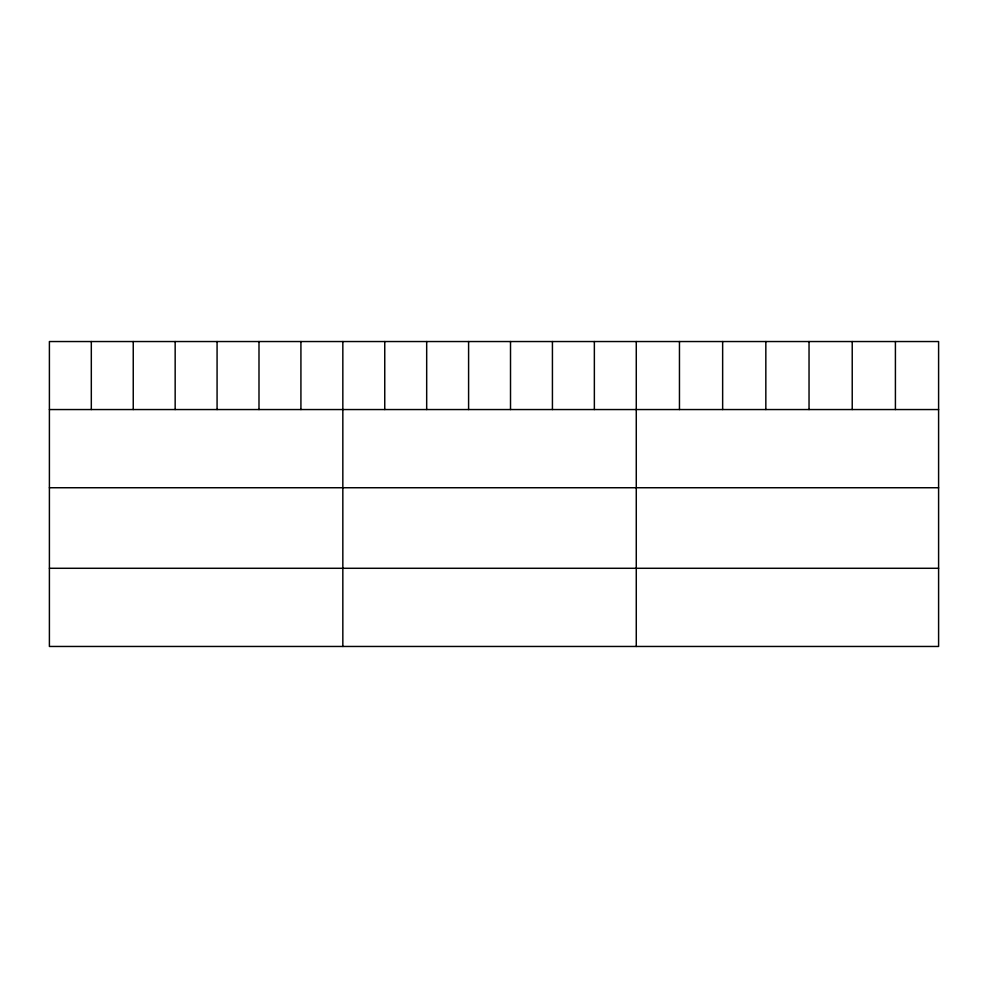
<?xml version="1.0" encoding="UTF-8"?>
<svg xmlns="http://www.w3.org/2000/svg" width="988" height="988" viewBox="0 0 988 988"><rect width="100%" height="100%" fill="white"/><g stroke="black" fill="none" stroke-linecap="round" stroke-linejoin="round"><path stroke-width="1.48" d="M938.6 409.551L938.6 646.461L49.4 646.461L49.4 341.539L938.6 341.539L938.6 409.551L49.4 409.551M49.4 487.739L938.6 487.739M49.4 568.285L938.6 568.285M895.412 341.539L895.412 409.551M852.224 341.539L852.224 409.551M809.036 341.539L809.036 409.551M765.836 341.539L765.836 409.551M722.648 341.539L722.648 409.551M679.46 341.539L679.46 409.551M636.272 341.539L636.272 646.461M594.356 341.539L594.356 409.551M552.428 341.539L552.428 409.551M510.512 341.539L510.512 409.551M468.596 341.539L468.596 409.551M426.68 341.539L426.68 409.551M384.752 341.539L384.752 409.551M342.836 341.539L342.836 646.461M300.92 341.539L300.92 409.551M258.992 341.539L258.992 409.551M217.076 341.539L217.076 409.551M175.16 341.539L175.16 409.551M133.244 341.539L133.244 409.551M91.316 341.539L91.316 409.551"/></g></svg>
